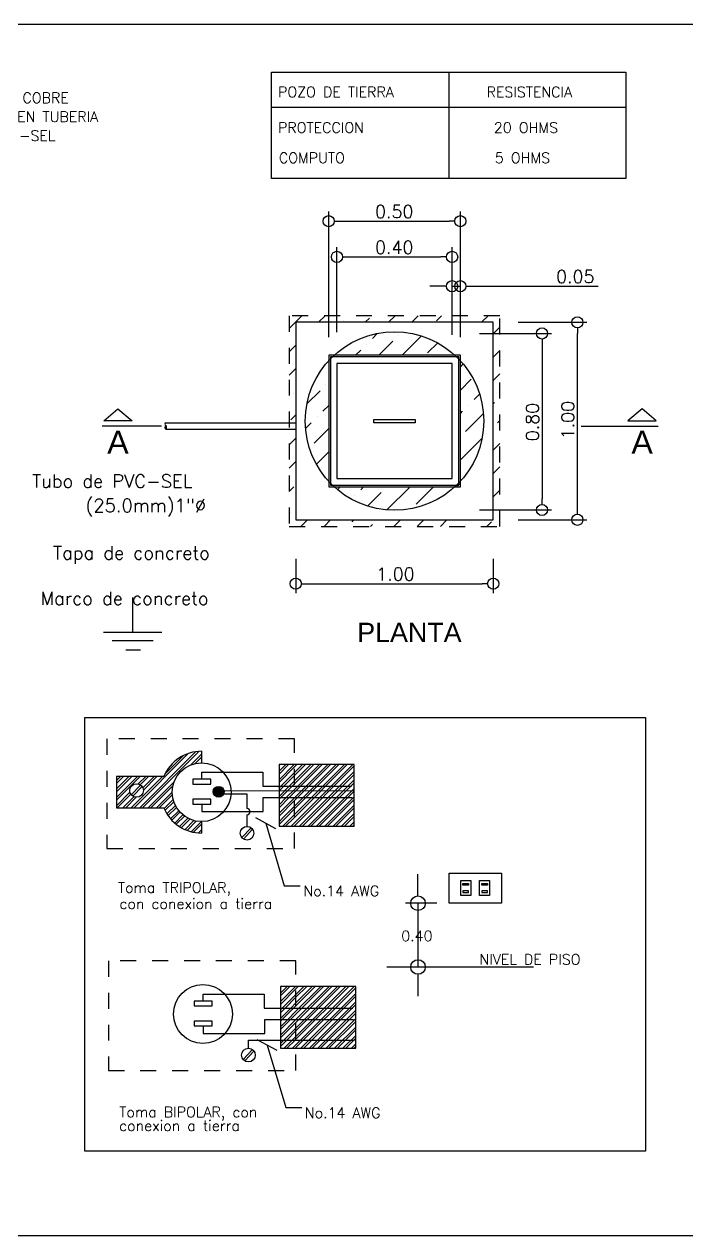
# Model space of a CAD drawing. Extents: x 877.3 to 905.5, y -378.9 to -356.4.
# Drawn here: x 895.21 to 899.36, y -370.6 to -363.02 of the extents above; entities that cross this region are included whole.
import ezdxf
from ezdxf.enums import TextEntityAlignment as Align

# ---------------------------------------------------------------- set-up
doc = ezdxf.new("R2010")
doc.units = 0
doc.header["$LTSCALE"] = 0.01
doc.linetypes.add('DASHED2', pattern=[0.28575, 0.1905, -0.09525])
doc.linetypes.add('HIDDEN', pattern=[0.375, 0.25, -0.125])
doc.layers.get('0').update_dxf_attribs({"linetype": 'CONTINUOUS'})
doc.styles.add('ARIAL', font='arial.ttf')
doc.styles.add('ROMANS', font='romans.shx')
doc.styles.add('STYLE1', font='simplex.shx', dxfattribs={"height": 0.08})
doc.styles.add('STYLE5', font='simplex.shx', dxfattribs={"height": 2.6})

msp = doc.modelspace()

# ---------------------------------------------------------------- hatches: boundary and pattern name
msp.add_hatch(color=7).paths.add_polyline_path([(896.4625, -367.8217, 1), (896.3947, -367.8217, 1)])

# ---------------------------------------------------------------- linework, layer by layer
at = {"color": 7}
for p, q in [((887.5596, -363.0193), (899.8927, -363.0193)), ((897.1176, -364.9779), (897.1176, -364.1915)), ((897.9413, -364.9779), (897.9413, -364.1915)), ((897.1876, -364.2515), (897.8713, -364.2515)), ((897.1691, -364.947), (897.1691, -364.415)), ((897.8898, -364.947), (897.8898, -364.415)), ((897.2391, -364.475), (897.8198, -364.475)), ((897.8898, -364.9624), (897.8898, -364.5984)), ((897.9413, -364.9624), (897.9413, -364.5984)), ((897.8198, -364.6584), (897.7498, -364.6584)), ((897.8898, -364.6584), (897.9413, -364.6584)), ((898.0113, -364.6584), (898.8044, -364.6584)), ((896.8705, -364.923), (896.9503, -364.8433)), ((897.0547, -364.8844), (897.0959, -364.8433)), ((897.4915, -364.8844), (897.5327, -364.8433)), ((897.6371, -364.8844), (897.6783, -364.8433)), ((897.7913, -364.8759), (897.8239, -364.8433)), ((898.0739, -364.8844), (898.1151, -364.8433)), ((898.1472, -364.8844), (896.9117, -364.8844)), ((896.9117, -364.8844), (896.9117, -366.12)), ((897.2088, -364.8759), (897.2088, -364.8759)), ((897.3459, -364.8844), (897.3726, -364.8577)), ((897.9551, -364.8577), (897.9551, -364.8577)), ((898.1472, -366.12), (898.1472, -364.8844)), ((898.1472, -364.9568), (898.1884, -364.9156)), ((898.3032, -364.8844), (898.7337, -364.8844)), ((897.3908, -364.9851), (897.4218, -364.9541)), ((897.5546, -364.9669), (897.5546, -364.9669)), ((897.5768, -365.0904), (897.6976, -364.9696)), ((898.062, -364.9541), (898.5124, -364.9541)), ((898.6737, -366.05), (898.6737, -364.9544)), ((896.8705, -365.0686), (896.9117, -365.0274)), ((897.2856, -365.0904), (897.318, -365.0579)), ((897.3544, -365.0215), (897.3544, -365.0215)), ((897.4312, -365.0904), (897.5182, -365.0033)), ((897.7367, -365.0761), (897.7995, -365.0133)), ((898.1472, -365.1024), (898.1884, -365.0612)), ((898.4524, -365.0241), (898.4524, -365.9887)), ((897.9413, -365.0904), (897.1176, -365.0904)), ((897.1176, -365.0904), (897.1176, -365.914)), ((897.1176, -365.1127), (897.1178, -365.1125)), ((897.931, -365.1007), (897.1279, -365.1007)), ((897.1279, -365.1007), (897.1279, -365.9038)), ((897.8898, -365.1418), (897.1691, -365.1418)), ((897.1691, -365.1418), (897.1691, -365.8626)), ((897.8898, -365.8626), (897.8898, -365.1418)), ((897.931, -365.9038), (897.931, -365.1007)), ((897.9413, -365.914), (897.9413, -365.0904)), ((897.9413, -365.1627), (897.9589, -365.1451)), ((896.8705, -365.2142), (896.9117, -365.1731)), ((898.1472, -365.248), (898.1884, -365.2068)), ((897.0996, -365.2763), (897.0996, -365.2763)), ((897.9413, -365.3083), (898.0097, -365.2399)), ((896.8994, -365.3309), (896.8994, -365.3309)), ((896.9814, -365.3946), (897.0632, -365.3127)), ((898.0279, -365.3673), (898.0618, -365.3334)), ((895.7102, -365.5007), (895.7989, -365.4263)), ((895.7989, -365.4263), (895.8876, -365.5007)), ((897.0814, -365.4401), (897.1176, -365.404)), ((897.9413, -365.4539), (897.9551, -365.4401)), ((897.9733, -365.5675), (898.086, -365.4548)), ((897.9915, -365.4037), (897.9915, -365.4037)), ((898.1472, -365.3936), (898.1553, -365.3855)), ((899.0787, -365.4263), (898.99, -365.5007)), ((899.1675, -365.5007), (899.0787, -365.4263)), ((895.8876, -365.5007), (895.7102, -365.5007)), ((896.0986, -365.5125), (896.9117, -365.5125)), ((896.8812, -365.4947), (896.9117, -365.4643)), ((896.9728, -365.5487), (897.0086, -365.5129)), ((897.045, -365.4765), (897.045, -365.4765)), ((897.3997, -365.4915), (897.6592, -365.4915)), ((897.3997, -365.5129), (897.3997, -365.4915)), ((897.6592, -365.5129), (897.3997, -365.5129)), ((897.6592, -365.4915), (897.6592, -365.5129)), ((898.1735, -365.5129), (898.1884, -365.498)), ((898.99, -365.5007), (899.1675, -365.5007)), ((896.0721, -365.5333), (895.6993, -365.5333)), ((896.0986, -365.5537), (896.9117, -365.5537)), ((897.0268, -365.6403), (897.1176, -365.5496)), ((898.698, -365.5333), (899.1784, -365.5333)), ((896.8705, -365.6511), (896.9117, -365.6099)), ((897.9413, -365.7451), (898.0777, -365.6087)), ((898.1472, -365.6848), (898.1884, -365.6436)), ((896.8705, -365.7967), (896.9117, -365.7555)), ((897.0405, -365.7722), (897.1176, -365.6952)), ((898.1472, -365.8304), (898.1884, -365.7892)), ((897.0996, -365.8588), (897.0996, -365.8588)), ((897.1279, -365.9038), (897.931, -365.9038)), ((897.1691, -365.8626), (897.8898, -365.8626)), ((897.918, -365.914), (897.9413, -365.8907)), ((896.8705, -365.9423), (896.8994, -365.9134)), ((897.1176, -365.914), (897.9413, -365.914)), ((897.1723, -365.9317), (897.1899, -365.914)), ((897.2816, -365.968), (897.2816, -365.968)), ((897.318, -365.9316), (897.3355, -365.914)), ((897.3606, -366.0346), (897.4454, -365.9498)), ((897.4821, -366.0587), (897.6268, -365.914)), ((897.6639, -366.0226), (897.7724, -365.914)), ((898.1472, -365.976), (898.1884, -365.9349)), ((898.062, -366.0587), (898.5124, -366.0587)), ((896.8812, -366.0772), (896.8812, -366.0772)), ((896.9117, -366.12), (898.1472, -366.12)), ((896.9428, -366.1612), (896.984, -366.12)), ((897.0884, -366.1612), (897.1296, -366.12)), ((897.2634, -366.1318), (897.2752, -366.12)), ((897.5253, -366.1612), (897.5664, -366.12)), ((897.6709, -366.1612), (897.7121, -366.12)), ((897.8165, -366.1612), (897.8577, -366.12)), ((898.1077, -366.1612), (898.1371, -366.1318)), ((898.1735, -366.0954), (898.1735, -366.0954)), ((898.3032, -366.12), (898.7337, -366.12)), ((897.3797, -366.1612), (897.3908, -366.15)), ((897.9733, -366.15), (897.9733, -366.15)), ((896.9117, -366.3643), (896.9117, -366.5799)), ((898.1472, -366.3643), (898.1472, -366.5799)), ((896.9817, -366.5199), (898.0772, -366.5199)), ((895.8912, -366.8251, 0.0974), (895.8912, -366.6068, 0.0974)), ((896.0733, -366.8251, 0.0974), (895.709, -366.8251, 0.0974)), ((896.0198, -366.8769, 0.0974), (895.7625, -366.8769, 0.0974)), ((895.939, -366.9364, 0.0974), (895.8472, -366.9364, 0.0974)), ((895.5917, -367.3578), (899.0993, -367.3578)), ((895.5917, -370.0696), (895.5917, -367.3578)), ((899.0993, -367.3578), (899.0993, -370.0696)), ((895.9348, -367.9215), (896.2851, -367.5713)), ((895.9523, -367.9215), (896.3047, -367.5692)), ((896.322, -367.5686), (896.322, -367.6401)), ((895.8998, -367.9215), (896.2388, -367.5825)), ((896.0927, -367.7111), (896.2088, -367.595)), ((896.2569, -367.652), (896.322, -367.5869)), ((896.2819, -367.6445), (896.322, -367.6044)), ((896.3213, -367.6401), (896.322, -367.6394)), ((896.8066, -367.6938), (896.8489, -367.6516)), ((896.8066, -367.7463), (896.9014, -367.6516)), ((896.8066, -367.6588), (896.8138, -367.6516)), ((896.8066, -367.7113), (896.8664, -367.6516)), ((897.2777, -367.6516), (896.8066, -367.6516)), ((896.8066, -367.6516), (896.8066, -368.0377)), ((896.9037, -367.7018), (896.9539, -367.6516)), ((896.9037, -367.7543), (897.0065, -367.6516)), ((896.9037, -367.8068), (897.059, -367.6516)), ((896.9037, -367.8594), (897.1115, -367.6516)), ((896.9037, -367.9119), (897.1641, -367.6516)), ((896.9037, -367.9644), (897.2166, -367.6516)), ((896.9037, -368.017), (897.2691, -367.6516)), ((896.9037, -367.6667), (896.9189, -367.6516)), ((896.9037, -367.7193), (896.9714, -367.6516)), ((896.9037, -367.7718), (897.024, -367.6516)), ((896.9037, -367.8243), (897.0765, -367.6516)), ((896.9037, -367.8769), (897.129, -367.6516)), ((896.9037, -367.9294), (897.1816, -367.6516)), ((896.9037, -367.9819), (897.2341, -367.6516)), ((897.2777, -368.0377), (897.2777, -367.6516)), ((895.7894, -367.7259), (895.7894, -367.9215)), ((896.086, -367.7259), (895.7894, -367.7259)), ((895.7894, -367.7517), (895.8152, -367.7259)), ((895.7894, -367.8043), (895.8677, -367.7259)), ((895.7894, -367.8568), (895.9203, -367.7259)), ((895.7894, -367.7693), (895.8327, -367.7259)), ((895.7894, -367.8218), (895.8852, -367.7259)), ((895.7894, -367.8743), (895.9378, -367.7259)), ((895.8823, -367.9215), (896.0779, -367.7259)), ((895.9262, -367.7725), (895.9728, -367.7259)), ((895.9384, -367.7778), (895.9903, -367.7259)), ((895.9545, -367.7968), (896.0253, -367.7259)), ((895.9579, -367.8108), (896.0428, -367.7259)), ((896.3237, -367.699), (896.705, -367.699)), ((896.3237, -367.743), (896.3237, -367.699)), ((896.705, -367.699), (896.705, -367.787)), ((896.8066, -367.7638), (896.9037, -367.6667)), ((896.8185, -367.787), (896.9037, -367.7018)), ((896.836, -367.787), (896.9037, -367.7193)), ((896.9037, -368.0345), (897.2777, -367.6605)), ((896.9356, -368.0377), (897.2777, -367.6955)), ((896.9531, -368.0377), (897.2777, -367.713)), ((895.9408, -367.7795), (895.8825, -367.8412)), ((895.9499, -367.7888), (895.8922, -367.8498)), ((895.9873, -367.9215), (896.1497, -367.7592)), ((896.0048, -367.9215), (896.1422, -367.7842)), ((896.3796, -367.743), (896.2678, -367.743)), ((896.2678, -367.743), (896.2678, -367.7735)), ((896.2678, -367.7735), (896.3796, -367.7735)), ((896.3796, -367.7735), (896.3796, -367.743)), ((896.705, -367.787), (897.2608, -367.787)), ((896.8066, -367.7989), (896.8185, -367.787)), ((896.8066, -367.8514), (896.871, -367.787)), ((896.8066, -367.8164), (896.836, -367.787)), ((896.8174, -367.8582), (896.8885, -367.787)), ((896.871, -367.787), (896.9037, -367.7543)), ((896.8885, -367.787), (896.9037, -367.7718)), ((896.9881, -368.0377), (897.2777, -367.748)), ((897.0056, -368.0377), (897.2777, -367.7656)), ((897.0406, -368.0377), (897.2777, -367.8006)), ((895.7894, -367.9093), (895.874, -367.8247)), ((895.7947, -367.9215), (895.8793, -367.8369)), ((895.8297, -367.9215), (895.8983, -367.853)), ((895.8472, -367.9215), (895.9123, -367.8564)), ((896.0399, -367.9215), (896.1378, -367.8236)), ((896.0574, -367.9215), (896.1385, -367.8404)), ((896.0875, -367.9264), (896.1436, -367.8703)), ((896.3796, -367.8683), (896.2678, -367.8683)), ((896.2678, -367.8683), (896.2678, -367.8988)), ((896.3796, -367.8988), (896.3796, -367.8683)), ((896.4571, -367.8148), (897.2709, -367.8152)), ((896.4584, -367.8353), (896.6057, -367.8353)), ((896.6057, -367.8353), (896.6057, -367.9271)), ((896.7083, -367.9462), (896.7083, -367.8582)), ((896.7083, -367.8582), (897.2642, -367.8582)), ((896.8066, -367.9039), (896.8524, -367.8582)), ((896.8066, -367.8689), (896.8174, -367.8582)), ((896.8066, -367.9214), (896.8699, -367.8582)), ((896.8066, -367.9565), (896.9037, -367.8594)), ((896.8066, -367.974), (896.9037, -367.8769)), ((896.8524, -367.8582), (896.9037, -367.8068)), ((896.8699, -367.8582), (896.9037, -367.8243)), ((897.0582, -368.0377), (897.2777, -367.8181)), ((897.0932, -368.0377), (897.2777, -367.8531)), ((897.1107, -368.0377), (897.2777, -367.8706)), ((895.7894, -367.9215), (896.0855, -367.9215)), ((896.0931, -367.9383), (896.1477, -367.8838)), ((896.1057, -367.9607), (896.1581, -367.9084)), ((896.1127, -367.9712), (896.1644, -367.9196)), ((896.1281, -367.9909), (896.1788, -367.9402)), ((896.1364, -368.0001), (896.1869, -367.9496)), ((896.2678, -367.8988), (896.3796, -367.8988)), ((896.3237, -367.8988), (896.3237, -367.9462)), ((896.3237, -367.9462), (896.7083, -367.9462)), ((896.8288, -367.9868), (896.9037, -367.9119)), ((896.8463, -367.9868), (896.9037, -367.9294)), ((897.1457, -368.0377), (897.2777, -367.9057)), ((897.1632, -368.0377), (897.2777, -367.9232)), ((896.1542, -368.0173), (896.205, -367.9666)), ((896.1638, -368.0252), (896.2149, -367.9742)), ((896.1843, -368.0398), (896.2366, -367.9875)), ((896.1952, -368.0464), (896.2484, -367.9932)), ((896.2185, -368.0581), (896.2744, -368.0022)), ((896.2309, -368.0632), (896.2887, -368.0054)), ((896.2574, -368.0717), (896.3206, -368.0085)), ((896.2717, -368.075), (896.322, -368.0247)), ((896.322, -368.0085), (896.322, -368.08)), ((896.6057, -367.9653), (896.6057, -368.0385)), ((896.724, -368.019), (896.8398, -368.4099)), ((896.8066, -368.009), (896.8288, -367.9868)), ((896.8066, -368.0265), (896.8463, -367.9868)), ((896.8305, -368.0377), (896.8813, -367.9868)), ((896.848, -368.0377), (896.8988, -367.9868)), ((896.8813, -367.9868), (896.9037, -367.9644)), ((896.883, -368.0377), (896.9037, -368.017)), ((896.8988, -367.9868), (896.9037, -367.9819)), ((897.1983, -368.0377), (897.2777, -367.9582)), ((897.2158, -368.0377), (897.2777, -367.9757)), ((897.2508, -368.0377), (897.2777, -368.0107)), ((897.2683, -368.0377), (897.2777, -368.0282)), ((896.3024, -368.0792), (896.322, -368.0597)), ((896.3192, -368.08), (896.322, -368.0772)), ((896.6319, -368.047), (896.5736, -368.1086)), ((896.6411, -368.0562), (896.5834, -368.1173)), ((896.8066, -368.0377), (897.2777, -368.0377)), ((896.9006, -368.0377), (896.9037, -368.0345)), ((897.8716, -368.5193), (897.8716, -368.3303)), ((897.8716, -368.3303), (898.1994, -368.3303)), ((898.1994, -368.3303), (898.1994, -368.5193)), ((896.8398, -368.4099), (896.9398, -368.4099)), ((897.6762, -368.4283), (897.6762, -368.3373)), ((897.9441, -368.4703), (897.9441, -368.3761)), ((897.9441, -368.3761), (898.0063, -368.3761)), ((897.9573, -368.4058), (897.9573, -368.3954)), ((897.9573, -368.3954), (897.9929, -368.3954)), ((897.9929, -368.4058), (897.9573, -368.4058)), ((897.9929, -368.3954), (897.9929, -368.4058)), ((898.0063, -368.3761), (898.0063, -368.4703)), ((898.062, -368.4703), (898.062, -368.3761)), ((898.062, -368.3761), (898.1242, -368.3761)), ((898.0752, -368.4058), (898.0752, -368.3954)), ((898.0752, -368.3954), (898.1108, -368.3954)), ((898.1108, -368.4058), (898.0752, -368.4058)), ((898.1108, -368.3954), (898.1108, -368.4058)), ((898.1242, -368.3761), (898.1242, -368.4703)), ((898.0063, -368.4703), (897.9441, -368.4703)), ((897.9929, -368.4406), (897.9573, -368.4406)), ((897.9573, -368.4406), (897.9573, -368.451)), ((897.9573, -368.451), (897.9929, -368.451)), ((897.9929, -368.451), (897.9929, -368.4406)), ((898.1242, -368.4703), (898.062, -368.4703)), ((898.1108, -368.4406), (898.0752, -368.4406)), ((898.0752, -368.4406), (898.0752, -368.451)), ((898.0752, -368.451), (898.1108, -368.451)), ((898.1108, -368.451), (898.1108, -368.4406)), ((897.7936, -368.5193), (897.5982, -368.5193)), ((897.6762, -368.5193), (897.6762, -368.9183)), ((898.1994, -368.5193), (897.8716, -368.5193)), ((897.7936, -368.9183), (897.5982, -368.9183)), ((897.6762, -369.0093), (897.6762, -369.1003)), ((896.3322, -369.1313), (896.3322, -369.0872)), ((896.3322, -369.0872), (896.7135, -369.0872)), ((896.7135, -369.0872), (896.7135, -369.1753)), ((897.2863, -369.0398), (896.8152, -369.0398)), ((896.8152, -369.0398), (896.8152, -369.4259)), ((896.8152, -369.082), (896.8574, -369.0398)), ((896.8152, -369.1346), (896.91, -369.0398)), ((896.8152, -369.047), (896.8224, -369.0398)), ((896.8152, -369.0996), (896.8749, -369.0398)), ((896.8152, -369.1521), (896.9123, -369.055)), ((896.827, -369.1753), (896.9123, -369.09)), ((896.9123, -369.09), (896.9625, -369.0398)), ((896.9123, -369.1426), (897.015, -369.0398)), ((896.9123, -369.1951), (897.0676, -369.0398)), ((896.9123, -369.2476), (897.1201, -369.0398)), ((896.9123, -369.3002), (897.1726, -369.0398)), ((896.9123, -369.3527), (897.2252, -369.0398)), ((896.9123, -369.4052), (897.2777, -369.0398)), ((896.9123, -369.055), (896.9275, -369.0398)), ((896.9123, -369.1075), (896.98, -369.0398)), ((896.9123, -369.1601), (897.0325, -369.0398)), ((896.9123, -369.2126), (897.0851, -369.0398)), ((896.9123, -369.2651), (897.1376, -369.0398)), ((896.9123, -369.3177), (897.1901, -369.0398)), ((896.9123, -369.3702), (897.2427, -369.0398)), ((896.9123, -369.4227), (897.2863, -369.0487)), ((896.9441, -369.4259), (897.2863, -369.0838)), ((897.2863, -369.4259), (897.2863, -369.0398)), ((896.3882, -369.1313), (896.2763, -369.1313)), ((896.2763, -369.1313), (896.2763, -369.1617)), ((896.2763, -369.1617), (896.3882, -369.1617)), ((896.3882, -369.1617), (896.3882, -369.1313)), ((896.8445, -369.1753), (896.9123, -369.1075)), ((896.8796, -369.1753), (896.9123, -369.1426)), ((896.8971, -369.1753), (896.9123, -369.1601)), ((896.9617, -369.4259), (897.2863, -369.1013)), ((896.9967, -369.4259), (897.2863, -369.1363)), ((897.0142, -369.4259), (897.2863, -369.1538)), ((896.7135, -369.1753), (897.2693, -369.1753)), ((896.7169, -369.3345), (896.7169, -369.2464)), ((896.7169, -369.2464), (897.2727, -369.2464)), ((896.8152, -369.1871), (896.827, -369.1753)), ((896.8152, -369.2396), (896.8796, -369.1753)), ((896.8152, -369.2046), (896.8445, -369.1753)), ((896.8152, -369.2922), (896.861, -369.2464)), ((896.8152, -369.2572), (896.8259, -369.2464)), ((896.8152, -369.3097), (896.8785, -369.2464)), ((896.8259, -369.2464), (896.8971, -369.1753)), ((896.861, -369.2464), (896.9123, -369.1951)), ((896.8785, -369.2464), (896.9123, -369.2126)), ((897.0492, -369.4259), (897.2863, -369.1888)), ((897.0667, -369.4259), (897.2863, -369.2063)), ((897.1018, -369.4259), (897.2863, -369.2414)), ((896.3882, -369.2566), (896.2763, -369.2566)), ((896.2763, -369.2566), (896.2763, -369.287)), ((896.2763, -369.287), (896.3882, -369.287)), ((896.3322, -369.287), (896.3322, -369.3345)), ((896.3882, -369.287), (896.3882, -369.2566)), ((896.8152, -369.3447), (896.9123, -369.2476)), ((896.8152, -369.3622), (896.9123, -369.2651)), ((896.8373, -369.3751), (896.9123, -369.3002)), ((896.8549, -369.3751), (896.9123, -369.3177)), ((897.1193, -369.4259), (897.2863, -369.2589)), ((897.1543, -369.4259), (897.2863, -369.2939)), ((897.1718, -369.4259), (897.2863, -369.3114)), ((896.3322, -369.3345), (896.7169, -369.3345)), ((896.6152, -369.3751), (897.2795, -369.3751)), ((896.6152, -369.4268), (896.6152, -369.3751)), ((896.8152, -369.3973), (896.8373, -369.3751)), ((896.8152, -369.4148), (896.8549, -369.3751)), ((896.8391, -369.4259), (896.8899, -369.3751)), ((896.8566, -369.4259), (896.9074, -369.3751)), ((896.8899, -369.3751), (896.9123, -369.3527)), ((896.9074, -369.3751), (896.9123, -369.3702)), ((897.2068, -369.4259), (897.2863, -369.3464)), ((897.2243, -369.4259), (897.2863, -369.364)), ((896.6405, -369.4352), (896.5822, -369.4969)), ((896.6496, -369.4445), (896.5919, -369.5055)), ((896.7326, -369.4073), (896.8484, -369.7981)), ((896.8152, -369.4259), (897.2863, -369.4259)), ((896.8916, -369.4259), (896.9123, -369.4052)), ((896.9091, -369.4259), (896.9123, -369.4227)), ((897.2594, -369.4259), (897.2863, -369.399)), ((897.2769, -369.4259), (897.2863, -369.4165)), ((896.8484, -369.7981), (896.9484, -369.7981)), ((899.0993, -370.0696), (895.5917, -370.0696)), ((899.8927, -370.5998), (887.5596, -370.5998))]:
    msp.add_line(p, q, dxfattribs=at)
at = {"color": 7, "linetype": 'Continuous'}
for p, q in [((896.7597, -363.3201), (898.9768, -363.3201)), ((896.7597, -363.9838), (896.7597, -363.3201)), ((897.8683, -363.3201), (897.8683, -363.9838)), ((898.9768, -363.3201), (898.9768, -363.9838)), ((896.7597, -363.5376), (898.9768, -363.5376)), ((898.9768, -363.9838), (896.7597, -363.9838))]:
    msp.add_line(p, q, dxfattribs=at)
at = {"color": 7, "lineweight": -2}
for p, q in [((897.1526, -364.2515), (897.1876, -364.2515)), ((897.9063, -364.2515), (897.8713, -364.2515)), ((897.2041, -364.475), (897.2391, -364.475)), ((897.8548, -364.475), (897.8198, -364.475)), ((897.8548, -364.6584), (897.8198, -364.6584)), ((897.9763, -364.6584), (898.0113, -364.6584)), ((898.6737, -364.9194), (898.6737, -364.9544)), ((898.4524, -364.9891), (898.4524, -365.0241)), ((898.4524, -366.0237), (898.4524, -365.9887)), ((898.6737, -366.085), (898.6737, -366.05)), ((896.9467, -366.5199), (896.9817, -366.5199)), ((898.1122, -366.5199), (898.0772, -366.5199)), ((897.6762, -368.4738), (897.6762, -368.4283)), ((897.6762, -368.9638), (897.6762, -369.0093))]:
    msp.add_line(p, q, dxfattribs=at)
at = {"color": 7, "linetype": 'HIDDEN', "ltscale": 0.3}
for p, q in [((898.1884, -364.8433), (896.8705, -364.8433)), ((896.8705, -364.8433), (896.8705, -366.1612)), ((898.1884, -366.1612), (898.1884, -364.8433)), ((896.8705, -366.1612), (898.1884, -366.1612))]:
    msp.add_line(p, q, dxfattribs=at)
at = {"color": 7, "linetype": 'DASHED2', "ltscale": 0.008}
for p, q in [((896.9037, -367.4908), (895.7302, -367.4908)), ((895.7302, -367.4908), (895.7302, -368.1775)), ((896.9037, -368.1775), (896.9037, -367.4908)), ((895.7302, -368.1775), (896.9037, -368.1775)), ((896.9123, -368.879), (895.7388, -368.879)), ((895.7388, -368.879), (895.7388, -369.5657)), ((896.9123, -369.5657), (896.9123, -368.879)), ((895.7388, -369.5657), (896.9123, -369.5657))]:
    msp.add_line(p, q, dxfattribs=at)
at = {"color": 7, "linetype": 'ByBlock'}
for p, q in [((896.7861, -368.0527), (896.6619, -367.9853)), ((896.7947, -369.441), (896.6704, -369.3735))]:
    msp.add_line(p, q, dxfattribs=at)
at = {"color": 7, "ltscale": 0.033}
msp.add_line((898.3982, -368.9183), (897.4813, -368.9183), dxfattribs=at)
at = {"color": 7, "lineweight": -2}
for centre, radius in [((897.1176, -364.2515), 0.035), ((897.9413, -364.2515), 0.035), ((897.1691, -364.475), 0.035), ((897.8898, -364.475), 0.035), ((897.8898, -364.6584), 0.035), ((897.9413, -364.6584), 0.035), ((898.6737, -364.8844), 0.035), ((898.4524, -364.9541), 0.035), ((898.4524, -366.0587), 0.035), ((898.6737, -366.12), 0.035), ((896.9117, -366.5199), 0.035), ((898.1472, -366.5199), 0.035), ((897.6762, -368.5193), 0.0455), ((897.6762, -368.9183), 0.0455)]:
    msp.add_circle(centre, radius, dxfattribs=at)
at = {"color": 7, "ltscale": 0.3}
msp.add_circle((897.5294, -365.5022), 0.5585, dxfattribs=at)
at = {"color": 7}
for centre, radius in [((896.322, -367.8243), 0.1842), ((895.9153, -367.8138), 0.0427), ((896.4286, -367.8217), 0.0339), ((896.6064, -368.0813), 0.0427), ((896.3305, -369.2125), 0.1842), ((896.615, -369.4695), 0.0427)]:
    msp.add_circle(centre, radius, dxfattribs=at)
for centre, radius, start, end in [((896.1081, -365.5413), 0.0157, 132.03133, 232.53768), ((896.1026, -365.5213), 0.00966, 114.16867, 239.41941), ((896.0871, -365.5421), 0.0163, 314.75845, 49.81056), ((896.322, -367.8243), 0.2557, 90, 157.37446), ((896.322, -367.8243), 0.2557, 202.35262, 270), ((896.6057, -367.9462), 0.0191, 270, 90)]:
    msp.add_arc(centre, radius, start, end, dxfattribs=at)

# ---------------------------------------------------------------- texts
for s, height, style, p in [('CONDUCTOR DE COBRE', 0.06505, 'ROMANS', (894.4766, -363.5122)), ('DE 25mm2 TW EN TUBERIA', 0.06505, 'ROMANS', (894.4766, -363.6307)), ('DE 25mm%%C PVC-SEL', 0.06505, 'ROMANS', (894.4766, -363.7493)), ('Toma TRIPOLAR, ', 0.065, 'STYLE5', (895.7987, -368.4539)), ('con conexion a tierra', 0.065, 'STYLE5', (895.8082, -368.5549)), ('NIVEL DE PISO', 0.065, 'STYLE5', (898.0607, -368.9029)), ('Toma BIPOLAR, con ', 0.065, 'STYLE5', (895.8073, -369.8578)), ('conexion a tierra', 0.065, 'STYLE5', (895.8065, -369.9434))]:
    msp.add_text(s, height=height, dxfattribs=dict(at, style=style)).set_placement(p)
at = {"color": 7, "style": 'ROMANS'}
for s, p in [('POZO DE TIERRA', (896.8002, -363.4952)), ('RESISTENCIA', (898.1054, -363.4952)), ('PROTECCION', (896.8002, -363.7183)), ('20 OHMS ', (898.151, -363.7183)), ('COMPUTO', (896.8059, -363.9071)), ('5 OHMS ', (898.1569, -363.9071))]:
    msp.add_text(s, height=0.06505, dxfattribs=at).set_placement(p, align=Align.BOTTOM_LEFT)
at = {"color": 7, "linetype": 'Continuous'}
for s, height, style, p in [('0.50', 0.08, 'STYLE1', (897.4075, -364.2315)), ('0.40', 0.08, 'STYLE1', (897.4075, -364.455)), ('0.05', 0.08, 'STYLE1', (898.5406, -364.6384)), ('Tubo de PVC-SEL', 0.082368, 'ROMANS', (895.2619, -365.9189)), ('(25.0mm)1"∅', 0.082368, 'ROMANS', (895.5953, -366.0719)), ('Tapa de concreto', 0.082368, 'ROMANS', (895.3928, -366.3682)), ('1.00', 0.08, 'STYLE1', (897.4152, -366.4999)), ('Marco de concreto', 0.082368, 'ROMANS', (895.3144, -366.6526)), ('PLANTA', 0.12012, 'ARIAL', (897.2962, -366.8844)), ('No.14 AWG', 0.065, 'STYLE5', (896.9598, -368.4749)), ('0.40', 0.065, 'STYLE5', (897.5718, -368.7562)), ('No.14 AWG', 0.065, 'STYLE5', (896.9684, -369.8631))]:
    msp.add_text(s, height=height, dxfattribs=dict(at, style=style)).set_placement(p)
at = {"color": 7, "linetype": 'Continuous', "style": 'STYLE1'}
for s, p in [('0.80', (898.4324, -365.6283)), ('1.00', (898.6537, -365.6165))]:
    msp.add_text(s, height=0.08, rotation=90, dxfattribs=at).set_placement(p)
at = {"color": 7, "style": 'ARIAL'}
for p in [(895.7989, -365.5622), (899.0788, -365.5622)]:
    msp.add_attdef('A', text='A', height=0.1441, dxfattribs=at).set_placement(p, align=Align.TOP_CENTER)

doc.saveas('drawing.dxf')
